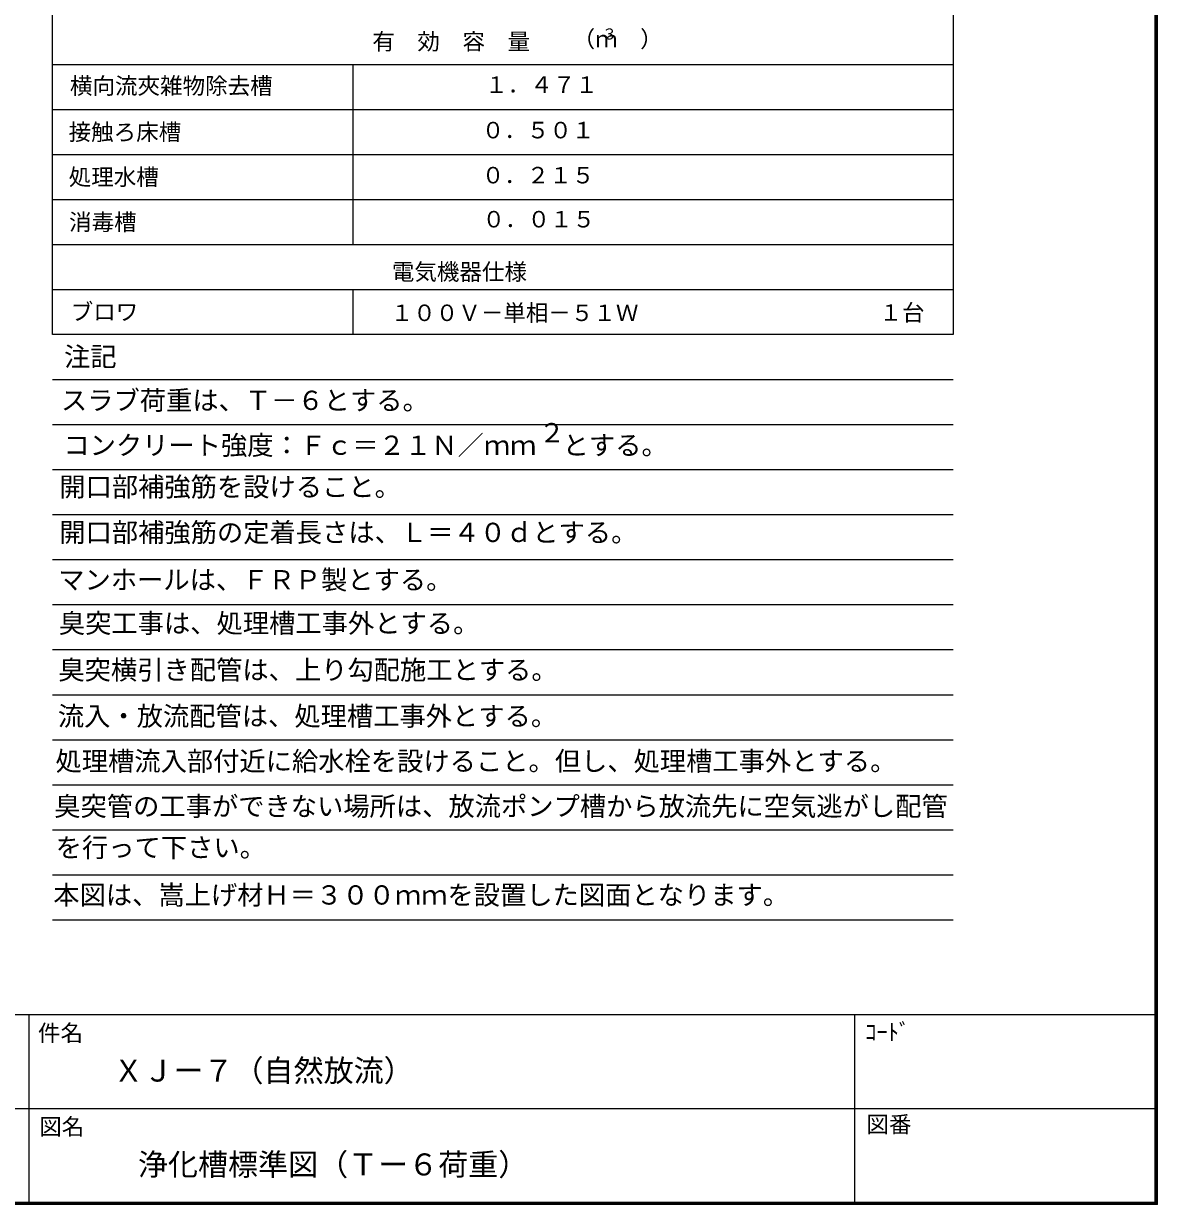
# Model space of a CAD drawing. Units: millimetres, scale not verified. Extents: x -9125 to 8193, y -6841 to 5236.
# Drawn here: x 3663 to 8193, y -6349 to -1631 of the extents above; entities that cross this region are included whole.
import ezdxf
from ezdxf.enums import TextEntityAlignment as Align

# ---------------------------------------------------------------- set-up
doc = ezdxf.new("R2010")
doc.units = ezdxf.units.MM
doc.header["$LTSCALE"] = 30
doc.layers.add('0-1_KIKI', color=3, linetype='Continuous', lineweight=25)
doc.layers.add('0-7_07', color=7, linetype='Continuous', lineweight=25)
doc.styles.add('MS Gothic', font='')
doc.styles.get('MS Gothic').set_extended_font_data('MS Gothic')

msp = doc.modelspace()

# ---------------------------------------------------------------- linework, layer by layer
at = {"layer": '0-1_KIKI'}
for p, q in [((3778.08, -2873.34), (3778.08, 726.67)), ((7378.08, 726.67), (7378.08, -2873.34)), ((3778.07, -1793.34), (7378.07, -1793.34)), ((4978.07, -1793.34), (4978.07, -2513.33)), ((3778.07, -1973.34), (7378.07, -1973.34)), ((3778.07, -2153.34), (7378.07, -2153.34)), ((3778.07, -2333.33), (7378.07, -2333.33)), ((3778.07, -2513.33), (7378.07, -2513.33)), ((3778.08, -2693.33), (7378.08, -2693.33)), ((4978.08, -2693.33), (4978.08, -2873.34)), ((7378.08, -2873.34), (3778.08, -2873.34)), ((7378.08, -3053.34), (3778.08, -3053.34)), ((7378.08, -3233.34), (3778.08, -3233.34)), ((7378.08, -3413.34), (3778.08, -3413.34)), ((7378.08, -3593.34), (3778.08, -3593.34)), ((7378.08, -3773.34), (3778.08, -3773.34)), ((7378.08, -3953.34), (3778.08, -3953.34)), ((7378.08, -4133.35), (3778.08, -4133.35)), ((7378.08, -4313.35), (3778.08, -4313.35)), ((7378.08, -4493.35), (3778.08, -4493.35)), ((7378.08, -4673.35), (3778.08, -4673.35)), ((7378.08, -4853.35), (3778.08, -4853.35)), ((7378.08, -5033.35), (3778.08, -5033.35)), ((7378.08, -5213.35), (3778.08, -5213.35))]:
    msp.add_line(p, q, dxfattribs=at)
at = {"layer": '0-7_07'}
for p, q in [((8185.08, -6340.13), (8185.08, 5227.87)), ((8185.68, -6340.73), (8185.68, 5228.47)), ((8186.28, -6341.33), (8186.28, 5229.07)), ((8186.88, -6341.93), (8186.88, 5229.67)), ((8187.48, -6342.53), (8187.48, 5230.27)), ((8188.08, -6343.13), (8188.08, 5230.87)), ((8188.68, -6343.73), (8188.68, 5231.47)), ((8189.28, -6344.33), (8189.28, 5232.07)), ((8189.88, -6344.93), (8189.88, 5232.67)), ((8190.48, -6345.53), (8190.48, 5233.27)), ((8191.08, -6346.13), (8191.08, 5233.87)), ((8191.68, -6346.73), (8191.68, 5234.47)), ((8192.28, -6347.33), (8192.28, 5235.07)), ((8192.88, -6347.93), (8192.88, 5235.67)), ((8193.48, -6348.53), (8193.48, 5236.27)), ((-7984.92, -5590.13), (8185.08, -5590.13)), ((3685.08, -6340.13), (3685.08, -5590.13)), ((6985.07, -6340.13), (6985.07, -5590.13)), ((25.07, -5965.13), (8185.07, -5965.13)), ((8193.48, -6348.53), (-7993.32, -6348.53)), ((8192.88, -6347.93), (-7992.72, -6347.93)), ((8192.28, -6347.33), (-7992.12, -6347.33)), ((8191.68, -6346.73), (-7991.52, -6346.73)), ((8191.08, -6346.13), (-7990.92, -6346.13)), ((8190.48, -6345.53), (-7990.32, -6345.53)), ((8189.88, -6344.93), (-7989.72, -6344.93)), ((8189.28, -6344.33), (-7989.12, -6344.33)), ((8188.68, -6343.73), (-7988.52, -6343.73)), ((8188.08, -6343.13), (-7987.92, -6343.13)), ((8187.48, -6342.53), (-7987.32, -6342.53)), ((8186.88, -6341.93), (-7986.72, -6341.93)), ((8186.28, -6341.33), (-7986.12, -6341.33)), ((8185.68, -6340.73), (-7985.52, -6340.73)), ((-7984.92, -6340.13), (8185.08, -6340.13))]:
    msp.add_line(p, q, dxfattribs=at)

# ---------------------------------------------------------------- texts
at = {"layer": '0-1_KIKI', "color": 4, "style": 'MS Gothic'}
for s, height, p in [('（ｍ\u3000）', 65.98, (5856.9, -1744.78)), ('３', 43.99, (5974.4, -1707.28)), ('有\u3000効\u3000容\u3000量', 65.98, (5056.74, -1754.9)), ('横向流夾雑物除去槽', 65.98, (3848.42, -1931.95)), ('１．４７１', 65.98, (5507.56, -1927.2)), ('接触ろ床槽', 65.98, (3842.94, -2116.61)), ('０．５０１', 65.98, (5493.99, -2108.98)), ('処理水槽', 65.98, (3843.45, -2296.26)), ('０．２１５', 65.98, (5493.99, -2288.97)), ('消毒槽', 65.98, (3844.84, -2476.26)), ('０．０１５', 65.98, (5496.76, -2464.91)), ('電気機器仕様', 65.98, (5134.44, -2675.08)), ('ブロワ', 65.98, (3851.25, -2835.07)), ('１００Ｖ－単相－５１Ｗ', 65.98, (5129.93, -2838.9)), ('１台', 65.98, (7083.23, -2837.86)), ('注記', 76.98, (3824.69, -3023.04)), ('スラブ荷重は、Ｔ－６とする。', 76.98, (3812.37, -3197.42)), ('２', 76.98, (5721.71, -3326.72)), ('コンクリート強度：Ｆｃ＝２１Ｎ／ｍｍ\u3000とする。', 76.98, (3822.07, -3376.78)), ('開口部補強筋を設けること。', 76.98, (3805.68, -3543.07)), ('開口部補強筋の定着長さは、Ｌ＝４０ｄとする。', 76.98, (3805.68, -3725.1)), ('マンホールは、ＦＲＰ製とする。', 76.98, (3801.62, -3914.31)), ('臭突工事は、処理槽工事外とする。', 76.98, (3804.19, -4088.14)), ('臭突横引き配管は、上り勾配施工とする。', 76.98, (3802.09, -4274.4)), ('流入・放流配管は、処理槽工事外とする。', 76.98, (3800.06, -4458.99)), ('処理槽流入部付近に給水栓を設けること。但し、処理槽工事外とする。', 76.98, (3790.55, -4638.99)), ('臭突管の工事ができない場所は、放流ポンプ槽から放流先に空気逃がし配管', 76.98, (3785.7, -4819.26)), ('を行って下さい。', 76.98, (3791.54, -4984.04)), ('本図は、嵩上げ材Ｈ＝３００ｍｍを設置した図面となります。', 76.98, (3781.8, -5173.77))]:
    msp.add_text(s, height=height, dxfattribs=at).set_placement(p, align=Align.BOTTOM_LEFT)
at = {"layer": '0-7_07', "style": 'MS Gothic'}
for s, height, p in [('件名', 65.98, (3720.73, -5716.48)), ('ｺｰﾄﾞ', 65.98, (7025.84, -5712.43)), ('ＸＪー７（自然放流）', 87.98, (4021.89, -5884.35)), ('図番', 65.98, (7030.81, -6081.77)), ('図名', 65.98, (3725.6, -6090.78)), ('浄化槽標準図（Ｔー６荷重）', 87.98, (4119.83, -6259.35))]:
    msp.add_text(s, height=height, dxfattribs=at).set_placement(p, align=Align.BOTTOM_LEFT)

doc.saveas('drawing.dxf')
